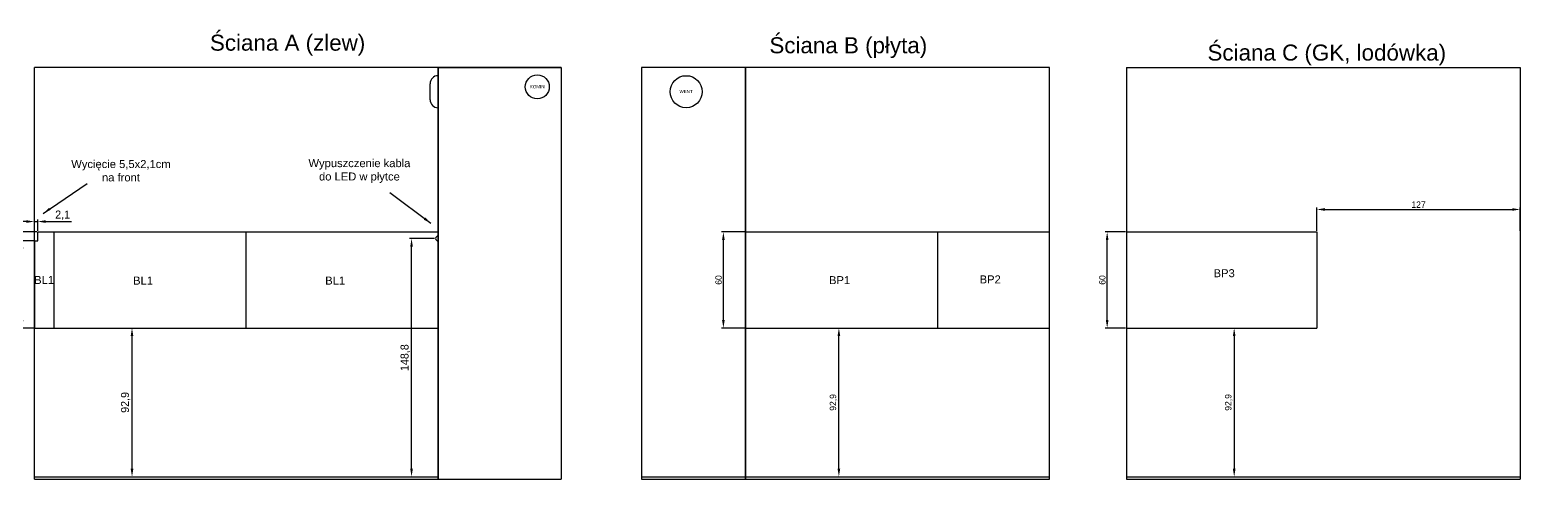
# Model space of a CAD drawing. Header units: millimetres. Extents: x 976 to 9349, y -1578 to 2211.
# Drawn here: x 7461 to 8392, y -1578 to -1297 of the extents above; entities that cross this region are included whole.
import ezdxf

# ---------------------------------------------------------------- set-up
doc = ezdxf.new("R2010")
doc.units = ezdxf.units.MM
for name, color, linetype in [('GK - rama', 170, 'Continuous'), ('Grzejniki', 12, 'Continuous'), ('Płytki', 254, 'Continuous'), ('Wbudowane', 175, 'Continuous'), ('Ściany', 7, 'Continuous')]:
    doc.layers.add(name, color=color, linetype=linetype)
doc.dimstyles.new('ISO-25', dxfattribs={"dimtxt": 4, "dimasz": 5, "dimexe": 1.25, "dimexo": 0.625, "dimgap": 1, "dimtad": 1, "dimtxsty": 'Standard', "dimcen": 2.5, "dimadec": 0, "dimazin": 0, "dimtfac": 1, "dimtmove": 0, "dimatfit": 3, "dimfxl": 1, "dimarcsym": 0})

# ---------------------------------------------------------------- blocks, each defined once
blk = doc.blocks.new('Z$W@#12859')
at = {"layer": 'Wbudowane'}
blk.add_line((0, 5), (0, 15), dxfattribs=at)
for centre, start, end in [((5, 15), 90, 180), ((5, 5), 180, 270)]:
    blk.add_arc(centre, 5, start, end, dxfattribs=at)
blk = doc.blocks.new('*D658')
at = {"layer": 'Defpoints', "color": 0}
for p in [(7520.06, -1483.52), (7524.99, -1483.52), (7520.06, -1576.42)]:
    blk.add_point(p, dxfattribs=at)
at = {"layer": 'Grzejniki', "color": 0, "lineweight": -2}
for p, q in [((7520.68, -1483.52), (7526.24, -1483.52)), ((7524.99, -1571.42), (7524.99, -1488.52)), ((7520.68, -1576.42), (7526.24, -1576.42))]:
    blk.add_line(p, q, dxfattribs=at)
at = {"layer": 'Grzejniki', "color": 0}
for points in [[(7525.82, -1488.52), (7524.15, -1488.52), (7524.99, -1483.52)], [(7524.15, -1571.42), (7525.82, -1571.42), (7524.99, -1576.42)]]:
    blk.add_solid(points, dxfattribs=at)
at = {"layer": 'Grzejniki', "color": 0, "insert": (7521.07, -1529.97), "char_height": 5, "attachment_point": 5, "rotation": 90}
blk.add_mtext('92,9', dxfattribs=at)
blk = doc.blocks.new('*D659')
at = {"layer": 'Defpoints', "color": 0}
for p in [(7444.07, -1423.52), (7466.08, -1423.52), (7463.98, -1483.52)]:
    blk.add_point(p, dxfattribs=at)
at = {"layer": 'Grzejniki', "color": 0, "lineweight": -2}
for p, q in [((7465.45, -1423.52), (7442.82, -1423.52)), ((7444.07, -1478.52), (7444.07, -1428.52)), ((7463.35, -1483.52), (7442.82, -1483.52))]:
    blk.add_line(p, q, dxfattribs=at)
at = {"layer": 'Grzejniki', "color": 0}
for points in [[(7444.9, -1428.52), (7443.23, -1428.52), (7444.07, -1423.52)], [(7443.23, -1478.52), (7444.9, -1478.52), (7444.07, -1483.52)]]:
    blk.add_solid(points, dxfattribs=at)
at = {"layer": 'Grzejniki', "color": 0, "insert": (7440.57, -1453.52), "char_height": 5, "attachment_point": 5, "rotation": 90}
blk.add_mtext('60', dxfattribs=at)
blk = doc.blocks.new('*D660')
at = {"layer": 'Defpoints', "color": 0}
for p in [(7456.3, -1429.02), (7463.98, -1429.02), (7463.98, -1483.52)]:
    blk.add_point(p, dxfattribs=at)
at = {"layer": 'Grzejniki', "color": 0, "lineweight": -2}
for p, q in [((7463.35, -1429.02), (7455.05, -1429.02)), ((7456.3, -1478.52), (7456.3, -1434.02)), ((7463.35, -1483.52), (7455.05, -1483.52))]:
    blk.add_line(p, q, dxfattribs=at)
at = {"layer": 'Grzejniki', "color": 0}
for points in [[(7457.14, -1434.02), (7455.47, -1434.02), (7456.3, -1429.02)], [(7455.47, -1478.52), (7457.14, -1478.52), (7456.3, -1483.52)]]:
    blk.add_solid(points, dxfattribs=at)
at = {"layer": 'Grzejniki', "color": 0, "insert": (7452.39, -1456.27), "char_height": 5, "attachment_point": 5, "rotation": 90}
blk.add_mtext('54,5', dxfattribs=at)
blk = doc.blocks.new('*D661')
at = {"layer": 'Defpoints', "color": 0}
for p in [(7463.98, -1423.52), (7466.08, -1417.03), (7466.08, -1423.52)]:
    blk.add_point(p, dxfattribs=at)
at = {"layer": 'Grzejniki', "color": 0, "lineweight": -2}
for p, q in [((7458.98, -1417.03), (7453.98, -1417.03)), ((7463.98, -1422.89), (7463.98, -1415.78)), ((7463.98, -1417.03), (7466.08, -1417.03)), ((7466.08, -1422.89), (7466.08, -1415.78)), ((7471.08, -1417.03), (7487.24, -1417.03))]:
    blk.add_line(p, q, dxfattribs=at)
at = {"layer": 'Grzejniki', "color": 0}
for points in [[(7458.98, -1417.86), (7458.98, -1416.19), (7463.98, -1417.03)], [(7471.08, -1416.19), (7471.08, -1417.86), (7466.08, -1417.03)]]:
    blk.add_solid(points, dxfattribs=at)
at = {"layer": 'Grzejniki', "color": 0, "insert": (7481.66, -1413.11), "char_height": 5, "attachment_point": 5}
blk.add_mtext('2,1', dxfattribs=at)
blk = doc.blocks.new('*D664')
at = {"layer": 'Defpoints', "color": 0}
for p in [(8392.18, -1409.47), (8265.18, -1423.52), (8392.18, -1423.52)]:
    blk.add_point(p, dxfattribs=at)
at = {"layer": 'Grzejniki', "color": 0, "lineweight": -2}
for p, q in [((8265.18, -1422.89), (8265.18, -1408.22)), ((8270.18, -1409.47), (8387.18, -1409.47)), ((8392.18, -1422.89), (8392.18, -1408.22))]:
    blk.add_line(p, q, dxfattribs=at)
at = {"layer": 'Grzejniki', "color": 0}
for points in [[(8270.18, -1408.64), (8270.18, -1410.31), (8265.18, -1409.47)], [(8387.18, -1410.31), (8387.18, -1408.64), (8392.18, -1409.47)]]:
    blk.add_solid(points, dxfattribs=at)
at = {"layer": 'Grzejniki', "color": 0, "insert": (8328.68, -1406.47), "char_height": 4, "attachment_point": 5}
blk.add_mtext('127', dxfattribs=at)
blk = doc.blocks.new('*D665')
at = {"layer": 'Defpoints', "color": 0}
for p in [(8211.82, -1483.52), (8211.82, -1576.42), (8213.51, -1576.42)]:
    blk.add_point(p, dxfattribs=at)
at = {"layer": 'Grzejniki', "color": 0, "lineweight": -2}
for p, q in [((8212.44, -1483.52), (8214.76, -1483.52)), ((8213.51, -1488.52), (8213.51, -1571.42)), ((8212.44, -1576.42), (8214.76, -1576.42))]:
    blk.add_line(p, q, dxfattribs=at)
at = {"layer": 'Grzejniki', "color": 0}
for points in [[(8214.34, -1488.52), (8212.68, -1488.52), (8213.51, -1483.52)], [(8212.68, -1571.42), (8214.34, -1571.42), (8213.51, -1576.42)]]:
    blk.add_solid(points, dxfattribs=at)
at = {"layer": 'Grzejniki', "color": 0, "insert": (8210.18, -1529.97), "char_height": 4, "attachment_point": 5, "rotation": 90}
blk.add_mtext('92,9', dxfattribs=at)
blk = doc.blocks.new('*D666')
at = {"layer": 'Defpoints', "color": 0}
for p in [(7699.62, -1427.62), (7714.68, -1427.62), (7693.7, -1576.42)]:
    blk.add_point(p, dxfattribs=at)
at = {"layer": 'Grzejniki', "color": 0, "lineweight": -2}
for p, q in [((7714.05, -1427.62), (7698.37, -1427.62)), ((7699.62, -1571.42), (7699.62, -1432.62)), ((7694.33, -1576.42), (7700.87, -1576.42))]:
    blk.add_line(p, q, dxfattribs=at)
at = {"layer": 'Grzejniki', "color": 0}
for points in [[(7700.45, -1432.62), (7698.79, -1432.62), (7699.62, -1427.62)], [(7698.79, -1571.42), (7700.45, -1571.42), (7699.62, -1576.42)]]:
    blk.add_solid(points, dxfattribs=at)
at = {"layer": 'Grzejniki', "color": 0, "insert": (7695.7, -1502.02), "char_height": 5, "attachment_point": 5, "rotation": 90}
blk.add_mtext('148,8', dxfattribs=at)
blk = doc.blocks.new('*D667')
at = {"layer": 'Defpoints', "color": 0}
for p in [(7963.84, -1483.52), (7966.57, -1483.52), (7963.84, -1576.42)]:
    blk.add_point(p, dxfattribs=at)
at = {"layer": 'Grzejniki', "color": 0, "lineweight": -2}
for p, q in [((7964.46, -1483.52), (7967.82, -1483.52)), ((7966.57, -1571.42), (7966.57, -1488.52)), ((7964.46, -1576.42), (7967.82, -1576.42))]:
    blk.add_line(p, q, dxfattribs=at)
at = {"layer": 'Grzejniki', "color": 0}
for points in [[(7967.4, -1488.52), (7965.73, -1488.52), (7966.57, -1483.52)], [(7965.73, -1571.42), (7967.4, -1571.42), (7966.57, -1576.42)]]:
    blk.add_solid(points, dxfattribs=at)
at = {"layer": 'Grzejniki', "color": 0, "insert": (7963.23, -1529.97), "char_height": 4, "attachment_point": 5, "rotation": 90}
blk.add_mtext('92,9', dxfattribs=at)
blk = doc.blocks.new('*D671')
at = {"layer": 'Defpoints', "color": 0}
for p in [(7894.43, -1423.52), (7908.18, -1423.52), (7908.18, -1483.52)]:
    blk.add_point(p, dxfattribs=at)
at = {"layer": 'Grzejniki', "color": 0, "lineweight": -2}
for p, q in [((7907.55, -1423.52), (7893.18, -1423.52)), ((7894.43, -1478.52), (7894.43, -1428.52)), ((7907.55, -1483.52), (7893.18, -1483.52))]:
    blk.add_line(p, q, dxfattribs=at)
at = {"layer": 'Grzejniki', "color": 0}
for points in [[(7895.26, -1428.52), (7893.6, -1428.52), (7894.43, -1423.52)], [(7893.6, -1478.52), (7895.26, -1478.52), (7894.43, -1483.52)]]:
    blk.add_solid(points, dxfattribs=at)
at = {"layer": 'Grzejniki', "color": 0, "insert": (7891.43, -1453.52), "char_height": 4, "attachment_point": 5, "rotation": 90}
blk.add_mtext('60', dxfattribs=at)
blk = doc.blocks.new('*D672')
at = {"layer": 'Defpoints', "color": 0}
for p in [(8134.15, -1423.52), (8146.18, -1423.52), (8146.18, -1483.52)]:
    blk.add_point(p, dxfattribs=at)
at = {"layer": 'Grzejniki', "color": 0, "lineweight": -2}
for p, q in [((8145.55, -1423.52), (8132.9, -1423.52)), ((8134.15, -1478.52), (8134.15, -1428.52)), ((8145.55, -1483.52), (8132.9, -1483.52))]:
    blk.add_line(p, q, dxfattribs=at)
at = {"layer": 'Grzejniki', "color": 0}
for points in [[(8134.99, -1428.52), (8133.32, -1428.52), (8134.15, -1423.52)], [(8133.32, -1478.52), (8134.99, -1478.52), (8134.15, -1483.52)]]:
    blk.add_solid(points, dxfattribs=at)
at = {"layer": 'Grzejniki', "color": 0, "insert": (8131.15, -1453.52), "char_height": 4, "attachment_point": 5, "rotation": 90}
blk.add_mtext('60', dxfattribs=at)

msp = doc.modelspace()

# ---------------------------------------------------------------- linework, layer by layer
at = {"layer": 'GK - rama'}
for p, q in [((7466.076, -1423.517), (7716.176, -1423.517)), ((7466.076, -1429.017), (7466.076, -1423.517)), ((7476.176, -1423.517), (7476.176, -1483.517)), ((7596.176, -1423.517), (7596.176, -1483.517)), ((7908.176, -1423.517), (8098.176, -1423.517)), ((8028.176, -1423.517), (8028.176, -1483.517)), ((8146.176, -1423.517), (8265.176, -1423.517)), ((8265.176, -1423.517), (8265.176, -1483.517)), ((7463.976, -1429.017), (7466.076, -1429.017)), ((7463.976, -1429.017), (7463.976, -1483.517)), ((7463.976, -1483.517), (7716.176, -1483.517)), ((7908.176, -1483.517), (8098.176, -1483.517)), ((8146.176, -1483.517), (8265.176, -1483.517))]:
    msp.add_line(p, q, dxfattribs=at)
msp.add_arc((7716.176, -1427.617), 1.5, 90, 270, dxfattribs=at)
at = {"layer": 'Płytki'}
for p, q in [((7716.176, -1320.717), (7716.176, -1577.917)), ((7716.176, -1320.717), (7793.176, -1320.717)), ((7793.176, -1320.717), (7793.176, -1577.917)), ((7843.176, -1320.717), (7843.176, -1576.917)), ((7908.176, -1320.717), (7908.176, -1576.917))]:
    msp.add_line(p, q, dxfattribs=at)
at = {"layer": 'Wbudowane'}
for p, q in [((7716.176, -1325.917), (7716.176, -1325.917)), ((7716.176, -1345.917), (7716.176, -1345.917))]:
    msp.add_line(p, q, dxfattribs=at)
for centre, radius in [((7778.176, -1332.917), 7.5), ((7871.176, -1335.917), 10)]:
    msp.add_circle(centre, radius, dxfattribs=at)
at = {"layer": 'Ściany'}
for p, q in [((7463.976, -1577.917), (7463.976, -1320.717)), ((7716.176, -1320.717), (7463.976, -1320.717)), ((7716.176, -1577.917), (7716.176, -1320.717)), ((7716.176, -1320.717), (7716.176, -1577.917)), ((7793.176, -1320.717), (7716.176, -1320.717)), ((7793.176, -1320.717), (7793.176, -1577.917)), ((7843.176, -1320.717), (7843.176, -1577.917)), ((7908.176, -1320.717), (7843.176, -1320.717)), ((7908.176, -1577.917), (7908.176, -1320.717)), ((8098.176, -1320.717), (7908.176, -1320.717)), ((7908.176, -1320.717), (7908.176, -1577.917)), ((8098.176, -1577.917), (8098.176, -1320.717)), ((8146.176, -1320.717), (8146.176, -1577.917)), ((8146.176, -1320.717), (8392.176, -1320.717)), ((8392.176, -1320.717), (8392.176, -1577.917)), ((7463.976, -1576.417), (7716.176, -1576.417)), ((7463.976, -1577.917), (7716.176, -1577.917)), ((7716.176, -1577.917), (7793.176, -1577.917)), ((7843.176, -1576.417), (8098.176, -1576.417)), ((7843.176, -1577.917), (7908.176, -1577.917)), ((7908.176, -1577.917), (8098.176, -1577.917)), ((8146.176, -1576.417), (8392.176, -1576.417)), ((8146.176, -1577.917), (8392.176, -1577.917))]:
    msp.add_line(p, q, dxfattribs=at)

# ---------------------------------------------------------------- block references
at = {"layer": 'Wbudowane'}
msp.add_blockref('Z$W@#12859', (7711.176, -1345.917), dxfattribs=at)

# ---------------------------------------------------------------- texts
at = {"layer": 'Grzejniki', "attachment_point": 5}
for s, insert, char_height, width in [('{\\fArial|b0|i0|c238|p0;Ściana A (zlew)}', (7622.183, -1306.824), 10, 213.2619), ('{\\fArial|b0|i0|c238|p0;Ściana B (płyta)}', (7972.455, -1308.447), 10, 213.2619), ('{\\fArial|b0|i0|c238|p0;Ściana C (GK, lodówka)}', (8271.358, -1312.985), 10, 213.2619), ('{\\fArial|b0|i0|c238|p0;Wypuszczenie kabla do LED w płytce}', (7667.049, -1385.471), 5, 66.5269), ('{\\fArial|b0|i0|c238|p0;Wycięcie 5,5x2,1cm na front}', (7518.094, -1385.315), 5, 66.5269)]:
    msp.add_mtext(s, dxfattribs=dict(at, insert=insert, char_height=char_height, width=width))
at = {"layer": 'Płytki', "char_height": 5}
for s, insert, width, attachment_point in [('{\\fArial|b0|i0|c238|p0;\\C5;BL1}', (7470.076, -1453.517), 12.2, 5), ('{\\fArial|b0|i0|c238|p0;\\C5;BL1}', (7525.678, -1451.389), 14.37232, 1), ('{\\fArial|b0|i0|c238|p0;\\C5;BL1}', (7645.678, -1451.389), 14.37232, 1), ('{\\fArial|b0|i0|c238|p0;\\C5;BP1}', (7960.406, -1451.125), 14.37232, 1), ('{\\fArial|b0|i0|c238|p0;\\C5;BP2}', (8054.486, -1450.643), 14.37232, 1), ('{\\fArial|b0|i0|c238|p0;\\C5;BP3}', (8200.671, -1446.783), 14.37232, 1)]:
    msp.add_mtext(s, dxfattribs=dict(at, insert=insert, width=width, attachment_point=attachment_point))
at = {"layer": 'Wbudowane', "char_height": 2, "width": 16.29637, "attachment_point": 5}
for s, insert in [('{\\fArial|b0|i0|c238|p0;KOMIN}', (7778.116, -1332.832)), ('{\\fArial|b0|i0|c238|p0;WENT}', (7871.116, -1335.832))]:
    msp.add_mtext(s, dxfattribs=dict(at, insert=insert))

# ---------------------------------------------------------------- dimensions: what is measured, and where the dimension line sits
at = {"layer": 'Grzejniki'}
dim = msp.add_linear_dim(base=(8392.176, -1409.472), p1=(8265.176, -1423.517), p2=(8392.176, -1423.517), dimstyle='ISO-25', dxfattribs=at)
dim.commit()
dim.dimension.update_dxf_attribs({"geometry": '*D664', "text_midpoint": (8328.676, -1406.472)})
dim = msp.add_linear_dim(base=(7466.076, -1417.027), p1=(7463.976, -1423.517), p2=(7466.076, -1423.517), dimstyle='ISO-25', override={"dimtxt": 5}, dxfattribs=at)
dim.commit()
dim.dimension.update_dxf_attribs({"geometry": '*D661', "text_midpoint": (7481.659, -1413.11)})
for base, p1, p2, picture, middle in [((7444.067, -1423.517), (7463.976, -1483.517), (7466.076, -1423.517), '*D659', (7440.567, -1453.517)), ((7456.302, -1429.017), (7463.976, -1483.517), (7463.976, -1429.017), '*D660', (7452.385, -1456.267)), ((7699.62, -1427.617), (7693.702, -1576.417), (7714.676, -1427.617), '*D666', (7695.704, -1502.017)), ((7524.988, -1483.517), (7520.056, -1576.417), (7520.056, -1483.517), '*D658', (7521.071, -1529.967))]:
    dim = msp.add_linear_dim(base=base, p1=p1, p2=p2, angle=90, dimstyle='ISO-25', override={"dimtxt": 5}, dxfattribs=at)
    dim.commit()
    dim.dimension.update_dxf_attribs({"geometry": picture, "text_midpoint": middle})
for base, p1, p2, picture, middle in [((7894.431, -1423.517), (7908.176, -1483.517), (7908.176, -1423.517), '*D671', (7891.431, -1453.517)), ((8134.154, -1423.517), (8146.176, -1483.517), (8146.176, -1423.517), '*D672', (8131.154, -1453.517)), ((7966.567, -1483.517), (7963.836, -1576.417), (7963.836, -1483.517), '*D667', (7963.234, -1529.967)), ((8213.511, -1576.417), (8211.816, -1483.517), (8211.816, -1576.417), '*D665', (8210.178, -1529.967))]:
    dim = msp.add_linear_dim(base=base, p1=p1, p2=p2, angle=90, dimstyle='ISO-25', dxfattribs=at)
    dim.commit()
    dim.dimension.update_dxf_attribs({"geometry": picture, "text_midpoint": middle})

# ---------------------------------------------------------------- leaders
for points in [[(7469.506, -1411.916), (7497.022, -1393.258)], [(7711.733, -1418.163), (7685.971, -1399.129)]]:
    msp.add_leader(points, dimstyle='ISO-25', override={"dimgap": 1, "dimtad": 0}, dxfattribs=at)

doc.saveas('drawing.dxf')
